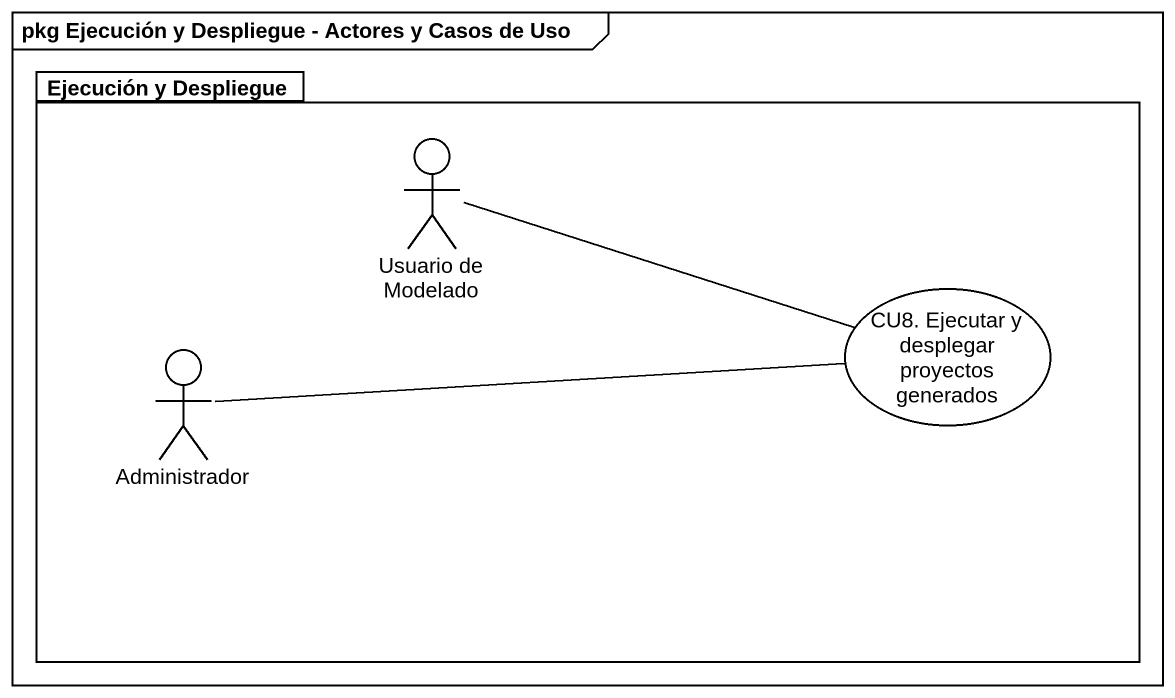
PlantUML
@startuml
mainframe pkg Ejecución y Despliegue - Actores y Casos de Uso
package "Ejecución y Despliegue" as Ejecución_y_Despliegue {
  actor "Usuario de Modelado" as Usuario_de_Modelado
  usecase "CU8. Ejecutar y desplegar proyectos generados" as CU8_Ejecutar_y_desplegar
  actor Administrador
}
Usuario_de_Modelado -right- CU8_Ejecutar_y_desplegar
Administrador -right- CU8_Ejecutar_y_desplegar
@enduml
